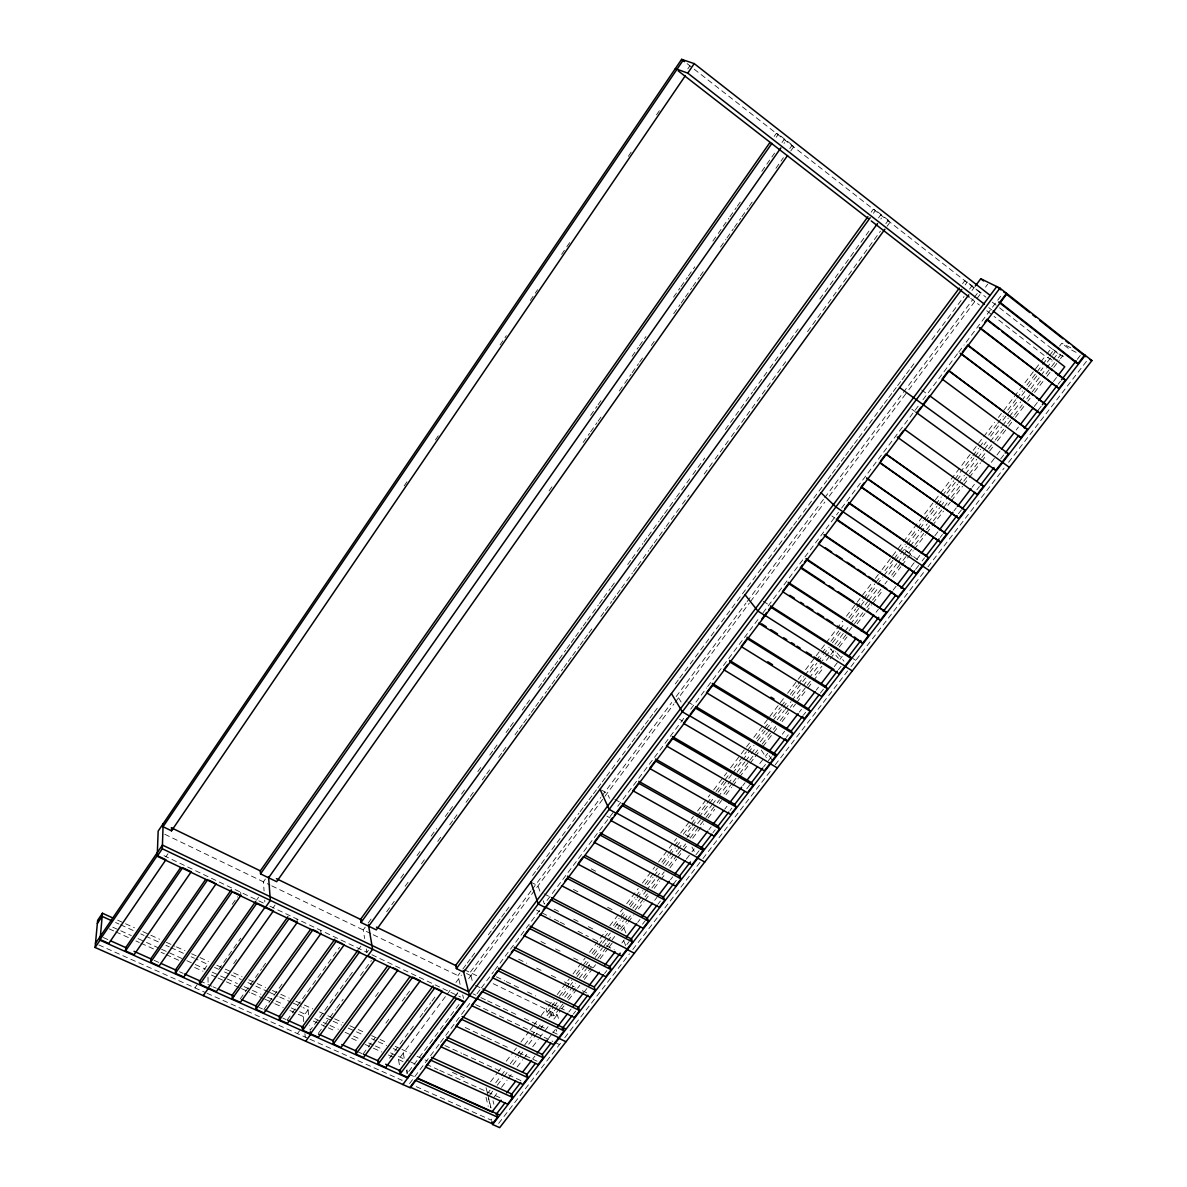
<?xml version="1.0" encoding="UTF-8"?>
<svg xmlns="http://www.w3.org/2000/svg" width="1187" height="1187" viewBox="0 0 1187 1187"><rect width="100%" height="100%" fill="white"/><g stroke="black" fill="none" stroke-linecap="round" stroke-linejoin="round"><path stroke-width="0.75" stroke-dasharray="5 3.75" d="M404.144 485.943L408.313 479.815M435.436 439.947L439.605 433.804M500.083 344.883L506.345 335.684M530.322 300.415L537.622 289.673M561.614 254.404L565.784 248.276M566.822 246.748L569.953 242.148M628.353 156.283L632.523 150.141M656.515 114.872L660.684 108.744M687.792 68.876L689.884 65.804M165.943 856.762L167.99 853.735M232.281 904.301L237.548 896.764M774.191 136.401L776.328 133.374L778.331 134.19L793.969 146.416L790.765 150.972M776.209 137.232L778.331 134.19M265.413 879.018L263.44 881.837L264.078 890.992M590.592 415.405L596.972 406.31M598.04 404.797L601.23 400.242M632.063 356.278L638.458 347.183M639.511 345.669L645.891 336.574M673.548 297.151L679.928 288.055M680.982 286.542L687.362 277.446M688.43 275.918L694.81 266.823M712.883 241.05L717.141 234.996M718.209 233.468L728.833 218.319M729.901 216.791L736.281 207.695M737.35 206.182L740.54 201.642M761.802 171.314L774.562 153.123M782.01 142.514L784.132 139.472L786.165 140.318L784.043 143.36M203.986 969.883L207.844 964.378L196.107 959.051M194.95 987.866L197.072 984.854M256.511 900.221L258.632 897.209M549.077 490.899L552.267 486.358M583.158 442.425L589.538 433.344M590.607 431.831L597.002 422.735M598.07 421.222L601.26 416.682M619.362 390.938L623.62 384.87M624.688 383.356L631.083 374.276M632.152 372.763L638.532 363.667M639.6 362.154L642.805 357.613M651.322 345.491L654.512 340.951M673.682 313.68L680.077 304.599M681.145 303.086L684.335 298.545M685.403 297.017L691.798 287.937M692.852 286.423L699.247 277.328M700.315 275.814L703.505 271.274M720.554 247.044L725.88 239.462M726.948 237.949L733.329 228.868M734.397 227.355L740.792 218.26M741.86 216.746L748.24 207.666M749.309 206.137L752.499 201.597M775.942 168.272L783.39 157.678M789.785 148.583L791.907 145.556L793.969 146.416M218.645 969.601L240.753 938.205M233.676 963.651L237.919 957.642M272.936 908.04L275.058 905.043M240.204 998.964L261.659 968.815M262.728 967.316L265.947 962.791M263.811 1009.558L283.099 982.643M287.135 1020.019L339.601 947.345M871.154 212.191L873.32 209.179L875.605 210.233L890.339 221.761L887.075 226.257M873.424 213.245L875.605 210.233M365.195 927.21L363.222 929.94L364.632 938.561M368.163 923.115L371.412 918.604M400.731 878.098L403.995 873.602M417.023 855.59L420.287 851.094M431.133 836.093L436.564 828.585M445.259 816.582L448.508 812.086M449.606 810.587L452.855 806.077M461.55 794.073L464.8 789.578M477.827 771.58L481.091 767.069M489.771 755.066L493.035 750.57M494.118 749.071L497.383 744.561M506.063 732.557L509.327 728.061M510.41 726.563L513.659 722.067M522.354 710.063L525.604 705.553M526.702 704.054L529.951 699.558M538.646 687.555L541.895 683.059M542.978 681.546L549.492 672.554M550.59 671.056L553.839 666.545M554.923 665.046L558.187 660.551M559.27 659.052L565.784 650.046M566.867 648.547L570.131 644.037M571.214 642.538L574.478 638.042M575.561 636.544L582.075 627.537M583.158 626.039L586.423 621.543M587.506 620.044L598.367 605.029M599.45 603.53L602.699 599.034M603.797 597.536L610.311 588.529M611.394 587.031L614.658 582.535M627.686 564.522L630.935 560.027M632.018 558.528L642.879 543.512M643.962 542.014L647.227 537.518M648.31 536.02L659.171 521.019M660.254 519.52L663.518 515.01M664.601 513.511L675.462 498.51M676.545 497.012L691.754 476.002M692.837 474.503L704.781 458.004M725.405 429.486L752.558 391.977M753.641 390.478L768.85 369.483M769.933 367.97L798.168 328.962M819.876 298.961L870.917 228.438M878.514 217.933L880.695 214.936L882.994 216.019L880.813 219.016M303.768 1021.681L303.264 1016.532L308.071 1009.87L303.071 1007.6M297.462 1033.625L299.614 1030.657M358.771 949.096L360.922 946.128M386.636 911.794L394.247 901.304M405.123 886.318L408.387 881.822M421.444 863.824L424.709 859.329M437.751 841.346L441.015 836.835M449.725 824.846L452.989 820.351M454.072 818.852L457.336 814.356M466.031 802.353L469.295 797.857M470.378 796.358L473.643 791.863M482.352 779.874L485.617 775.378M486.7 773.879L489.964 769.384M498.659 757.38L501.923 752.884M503.006 751.386L506.27 746.89M514.98 734.901L518.244 730.406M519.327 728.892L522.592 724.396M523.675 722.898L530.203 713.906M531.286 712.408L534.551 707.912M535.634 706.413L538.898 701.918M539.996 700.419L546.51 691.413M547.608 689.914L550.872 685.418M551.955 683.92L555.219 679.424M556.302 677.925L562.831 668.934M563.914 667.435L567.178 662.939M568.261 661.441L571.526 656.93M572.624 655.432L579.137 646.44M580.235 644.942L583.5 640.446M584.583 638.947L587.847 634.452M588.93 632.953L592.194 628.457M600.889 616.454L604.153 611.958M605.251 610.459L611.765 601.468M612.863 599.969L616.127 595.473M617.21 593.975L620.475 589.479M621.558 587.98L632.434 572.98M633.517 571.481L636.781 566.985M637.879 565.487L648.755 550.501M649.838 549.002L653.102 544.492M654.185 542.993L665.061 528.007M666.144 526.509L681.383 505.514M682.466 504.015L688.994 495.024M704.217 474.028L714.01 460.541M715.093 459.043L730.317 438.048M731.4 436.549L786.877 360.091M807.531 331.618L880.413 231.168M885.843 223.675L888.024 220.663L890.339 221.761M348.34 977.865L310.178 1030.361L309.644 1025.242M349.438 976.367L352.702 971.856M269.894 906.141L366.887 952.36L368.905 949.585M318.413 1033.209L323.799 1025.835M324.867 1024.366L335.624 1009.603M336.693 1008.134L343.147 999.276M360.477 975.506L371.383 960.55M375.478 996.531L378.757 992.065M363.014 1054.071L374.988 1037.868M385.879 1023.149L389.143 1018.728M402.2 1001.056L405.464 996.635M406.562 995.166L409.827 990.744M962.612 283.663L964.823 280.696L972.91 286.319M389.499 1058.166L413.432 1026.013M419.946 1017.244L423.21 1012.852M424.308 1011.398L430.822 1002.629M431.92 1001.16L435.169 996.783M965.12 284.925L967.331 281.957M460.096 984.364L457.945 975.595L459.918 972.954M462.871 968.993L466.194 964.541M467.292 963.058L470.616 958.606M471.714 957.123L475.037 952.671M488.317 934.852L491.626 930.4M492.739 928.917L496.062 924.465M497.16 922.982L500.484 918.515M501.597 917.032L504.905 912.58M506.018 911.097L509.327 906.645M532.562 875.472L535.886 871.021M536.999 869.537L540.308 865.086M541.42 863.602L579.033 813.125M580.131 811.641L583.455 807.19M584.568 805.706L587.877 801.24M588.989 799.756L592.313 795.305M593.411 793.821L596.735 789.37M597.833 787.886L601.156 783.435M602.269 781.951L605.578 777.5M606.691 776.016L631.024 743.359M632.137 741.875L635.46 737.409M636.558 735.925L639.882 731.474M640.98 729.99L644.304 725.539M645.416 724.055L648.725 719.604M649.838 718.12L653.162 713.669M654.26 712.185L657.583 707.719M675.284 683.979L678.608 679.513M679.706 678.029L788.123 532.562M789.236 531.064L792.545 526.613M793.658 525.129L796.981 520.678M798.079 519.194L826.849 480.601M827.947 479.118L831.271 474.666M832.384 473.183L835.693 468.717M836.805 467.233L840.129 462.782M841.227 461.298L844.551 456.847M845.648 455.363L848.972 450.912M850.085 449.428L853.394 444.977M854.506 443.493L857.83 439.027M858.928 437.543L883.276 404.886M884.374 403.402L887.698 398.951M888.796 397.467L892.12 393.016M893.232 391.532L896.541 387.081M897.654 385.597L900.978 381.131M902.075 379.647L905.399 375.196M906.497 373.712L909.821 369.261M910.933 367.777L914.242 363.326M931.943 339.571L964.037 296.527M969.556 289.094L971.782 286.126L981.248 292.833L905.8 393.772M399.396 1064.739L398.476 1059.531L445.971 995.834M447.084 994.35L450.392 989.899M455.927 982.495L461.446 975.091M971.99 290.503L974.304 287.402M531.034 890.903L470.097 972.494L472.263 980.966M532.147 889.419L600.845 797.427M601.957 795.943L671.768 702.481M676.189 696.546L746 603.085M747.113 601.601L823.57 499.237M824.683 497.754L902.239 393.906M903.352 392.422L973.162 298.961M974.26 297.477L978.696 291.542L981.248 292.833M455.615 995.552L457.841 992.599M455.437 996.323L457.648 993.356M468.687 978.592L673.919 703.995M675.032 702.511L749.368 603.055M750.481 601.572L824.846 502.071M829.253 496.181L905.518 394.158M985.507 287.135L987.703 284.197M408.773 1071.49L461.906 1000.552M409.515 1083.657L434.961 1049.753M436.074 1048.284L439.398 1043.863M440.496 1042.379L470.378 1002.585M476.966 993.801L481.21 988.163M481.432 987.866L493.569 971.693M494.682 970.224L541.094 908.396M613.056 812.531L544.358 904.049L543.201 900.74M617.744 806.299L684.454 717.452M690.671 709.173L706.562 688M707.66 686.531L759.947 616.884M762.944 612.907L838.526 512.22M841.613 508.11L919.762 404.025M922.952 399.752L958.428 352.509M958.71 352.138L964.126 344.927M966.173 342.197L1001.591 295.029M490.557 1081.787L497.308 1072.959M498.421 1071.49L500.677 1068.537M506.3 1061.178L513.051 1052.35M514.179 1050.881L516.434 1047.943M520.93 1042.052L528.808 1031.755M529.936 1030.271L533.304 1025.865M534.432 1024.396L536.687 1021.443M541.183 1015.553L546.806 1008.193M548.246 1006.324L553.557 999.365M557.252 994.543L569.315 978.771M572.995 973.933L585.057 958.161M589.553 952.271L605.637 931.246M609.806 925.771L622.522 909.153M626.691 903.708L638.265 888.544M642.434 883.098L654.809 866.911M658.533 862.044L676.531 838.497M680.685 833.051L693.416 816.419M697.57 810.973L709.945 794.786M713.669 789.919L726.815 772.707M730.554 767.826L749.68 742.81M753.819 737.379L783.435 698.639M787.574 693.238L801.448 675.091M805.572 669.676L825.084 644.17M826.211 642.701L842.711 621.113M846.465 616.201L874.211 579.909M875.338 578.425L880.962 571.066M882.089 569.597L972.094 451.861M973.221 450.377L982.628 438.062M983.756 436.593L994.587 422.424M998.386 417.453L1045.643 355.625M1046.771 354.156L1051.281 348.266L1059.264 353.83M559.537 1008.446L553.914 1015.79L546.999 1012.437L550.382 1008.03M551.51 1006.546L554.878 1002.14M559.389 996.249L565.027 988.875M566.154 987.406L571.778 980.047M576.288 974.156L581.927 966.782M583.054 965.313L587.55 959.422M592.061 953.532L597.699 946.173M598.827 944.704L603.322 938.798M604.45 937.329L607.833 932.908M613.471 925.548L619.095 918.189M620.222 916.72L624.733 910.83M629.244 904.939L634.882 897.565M635.995 896.096L640.505 890.205M645.016 884.315L657.405 868.112M661.916 862.222L667.554 854.863M668.682 853.379L673.177 847.488M674.305 846.019L678.816 840.129M683.326 834.238L690.077 825.41M691.205 823.926L695.716 818.036M696.843 816.567L705.85 804.786M706.977 803.317L711.488 797.427M715.998 791.536L723.877 781.224M725.005 779.755L729.515 773.85M734.026 767.959L746.415 751.772M747.543 750.288L752.054 744.397M756.549 738.507L763.315 729.679M764.443 728.195L768.953 722.304M773.449 716.414L780.215 707.586M781.343 706.117L785.853 700.226M790.349 694.336L797.115 685.492M798.243 684.024L803.881 676.649M804.994 675.18L815.143 661.931M816.27 660.462L820.781 654.571M821.894 653.087L826.404 647.197M830.915 641.306L838.794 630.994M839.921 629.525L844.432 623.635M848.942 617.744L855.693 608.901M856.821 607.432L862.459 600.073M863.587 598.604L874.849 583.87M875.976 582.402L880.487 576.511M884.998 570.621L892.876 560.309M894.004 558.84L898.514 552.949M899.642 551.465L905.28 544.106M906.393 542.637L916.542 529.387M917.67 527.903L923.293 520.544M924.421 519.075L934.57 505.81M935.697 504.341L941.321 496.982M942.448 495.513L953.725 480.78M954.852 479.311L971.752 457.218M972.88 455.749L978.503 448.374M979.631 446.905L984.142 441.015M988.652 435.125L996.531 424.812M997.659 423.344L1003.297 415.984M1007.793 410.094L1015.686 399.782M1016.814 398.298L1022.452 390.938M1026.948 385.048L1035.969 373.267M1037.097 371.798L1041.592 365.908M1042.72 364.439L1048.358 357.064M1049.486 355.596L1053.997 349.705M490.142 1090.081L485.676 1095.898L488.213 1106.358M495.721 1082.796L500.172 1076.965M501.3 1075.496L505.751 1069.68M510.217 1063.849L515.796 1056.564M516.909 1055.109L520.247 1050.732M524.713 1044.901L530.292 1037.616M531.405 1036.162L535.871 1030.331M536.984 1028.877L541.45 1023.046M547.029 1015.76L553.706 1007.036M554.804 1005.582L557.029 1002.689M562.579 995.433L569.241 986.738M570.353 985.284L572.564 982.376M577.016 976.589L584.776 966.426M585.888 964.986L588.114 962.078M593.663 954.823L601.423 944.674M602.536 943.235L606.987 937.433M608.085 935.979L610.311 933.071M614.747 927.284L620.341 919.97M621.469 918.501L625.964 912.625M630.46 906.749L636.084 899.405M637.211 897.936L642.835 890.591M647.33 884.716L652.954 877.371M654.082 875.902L658.577 870.026M663.073 864.151L668.696 856.806M669.824 855.337L675.448 847.978M676.575 846.509L681.071 840.633M691.175 827.428L685.567 834.758L692.377 838.541L703.594 823.926M692.288 825.974L697.911 818.644M699.024 817.175L713.61 798.124M718.105 792.263L731.563 774.666M732.676 773.212L741.652 761.475M742.78 760.021L747.261 754.146M748.389 752.692L753.997 745.362M757.365 740.955L765.214 730.717M766.327 729.248L771.936 721.919M773.049 720.464L782.025 708.743M783.138 707.274L787.634 701.428M792.115 695.567L805.558 678M810.038 672.139L816.775 663.355M817.888 661.886L822.368 656.025M823.496 654.556L829.105 647.241M832.458 642.85L840.322 632.582M850.411 619.406L864.997 600.355M866.109 598.886L876.199 585.695M877.327 584.241L882.935 576.912M884.048 575.443L894.152 562.252M895.265 560.798L906.497 546.139M907.61 544.67L918.857 529.995M919.97 528.527L924.465 522.651M925.593 521.182L936.825 506.493M937.953 505.039L942.448 499.163M946.944 493.288L955.936 481.536M957.048 480.082L961.544 474.207M966.04 468.331L973.904 458.048M975.031 456.58L980.655 449.25M983.993 444.873L986.219 441.965M990.67 436.163L998.445 425.999M1002.896 420.183L1017.348 401.31M1021.799 395.494L1027.363 388.238M1028.461 386.784L1039.589 372.258M1040.702 370.804L1042.913 367.896M1047.364 362.094L1058.478 347.568M1059.59 346.114L1061.816 343.206L1071.03 347.969M492.709 1091.165L488.198 1097.04L490.765 1107.501M497.205 1085.289L502.843 1077.944M503.971 1076.475L508.466 1070.6M512.977 1064.709L518.6 1057.365M519.728 1055.896L524.224 1050.02M528.734 1044.145L538.868 1030.909M539.996 1029.441L544.492 1023.565M549.002 1017.689L554.626 1010.345M555.145 1009.662L560.783 1002.303M564.76 997.11L575.428 983.177M579.39 977.999L586.155 969.186M586.704 968.458L591.215 962.583M595.147 957.434L602.477 947.864M603.041 947.137L606.987 941.974M607.536 941.261L612.626 934.614M617.136 928.738L623.294 920.697M623.902 919.91L628.932 913.337M632.923 908.129L645.817 891.303M646.44 890.473L655.951 878.068M656.589 877.238L661.574 870.724M665.61 865.457L677.332 850.144M678 849.284L682.97 842.8M687.021 837.503L700.538 819.846M704.351 814.875L711.814 805.142M712.23 804.593L717.452 797.783M717.868 797.234L727.601 784.533M728.002 784.013L733.24 777.173M737.008 772.262L744.887 761.965M745.629 760.986L750.51 754.62M751.267 753.641L756.149 747.276M760.288 741.86L767.395 732.572M768.167 731.563L773.034 725.227M777.188 719.797L784.281 710.523M785.082 709.485L791.046 701.71M791.848 700.656L802.293 687.021M803.109 685.952L807.932 679.661M809.059 678.192L819.178 664.972M820.024 663.874L824.817 657.628M825.662 656.515L831.301 649.17M834.951 644.393L843.69 632.983M844.818 631.499L849.328 625.623M850.456 624.154L860.842 610.593M865.115 605.014L867.593 601.779M868.483 600.607L878.855 587.075M888.781 574.122L896.868 563.558M897.995 562.089L902.491 556.213M903.426 554.997L909.242 547.4M910.192 546.168L927.255 523.882M928.234 522.621L939.644 507.724M940.623 506.434L945.267 500.365M946.262 499.074L957.657 484.207M958.666 482.886L964.408 475.379M965.432 474.058L976.693 459.354M977.821 457.87L983.548 450.407M984.587 449.042L989.172 443.048M990.225 441.698L1001.561 426.89M1002.614 425.51L1008.312 418.076M1009.38 416.682L1020.701 401.903M1021.784 400.494L1026.325 394.559M1030.806 388.713L1039.842 376.917M1040.94 375.478L1045.465 369.572M1046.578 368.118L1052.216 360.759M1053.344 359.29L1057.854 353.4L1063.953 356.649M560.665 1006.977L562.92 1004.039M567.416 998.163L575.309 987.881M583.188 977.598L591.067 967.316M597.818 958.502L605.696 948.22M606.824 946.751L614.718 936.469M620.341 929.139L627.092 920.326M628.22 918.857L630.475 915.919M634.971 910.043L643.992 898.292M645.105 896.823L647.36 893.885M651.871 888.01L660.877 876.258M662.005 874.789L664.245 871.851M668.756 865.976L676.635 855.693M677.762 854.225L682.273 848.349M683.4 846.88L685.641 843.942M690.151 838.067L699.158 826.315M700.285 824.846L704.781 818.971M705.909 817.502L716.043 804.296M717.171 802.827L719.426 799.89M723.922 794.014L731.815 783.732M732.928 782.263L738.566 774.918M739.694 773.449L748.7 761.698M749.828 760.229L754.324 754.353M755.451 752.884L757.707 749.947M762.202 744.071L772.336 730.851M773.464 729.382L775.719 726.444M780.23 720.568L789.236 708.817M790.364 707.348L792.604 704.41M797.115 698.535L806.121 686.798M807.249 685.329L810.632 680.923M815.128 675.047L821.879 666.233M826.389 660.358L829.772 655.951M830.885 654.482L836.523 647.138M837.651 645.669L847.785 632.448M848.913 630.98L853.408 625.104M854.536 623.635L865.798 608.946M866.925 607.477L871.421 601.601M872.549 600.132L883.811 585.443M884.938 583.974L887.193 581.037M891.689 575.161L901.823 561.955M902.951 560.487L907.462 554.611M908.589 553.142L914.213 545.797M915.34 544.329L925.474 531.108M926.602 529.639L932.225 522.295M933.353 520.826L950.238 498.792M951.366 497.323L962.627 482.634M963.755 481.165L968.251 475.29M969.378 473.821L980.64 459.132M981.768 457.663L987.391 450.318M988.519 448.849L994.157 441.519M995.285 440.051L1006.546 425.361M1007.659 423.893L1013.297 416.548M1014.425 415.079L1022.304 404.797M1026.8 398.921L1041.444 379.825M1045.955 373.95L1050.45 368.074M1051.578 366.605L1057.202 359.26M1058.329 357.791L1060.584 354.854M493.703 1097.574L497.041 1093.212M501.507 1087.396L507.072 1080.125M508.184 1078.671L512.65 1072.87M517.117 1067.054L522.681 1059.783M523.793 1058.329L527.147 1053.967M532.726 1046.697L538.29 1039.426M539.402 1037.972L543.869 1032.156M544.981 1030.702L548.335 1026.354M553.899 1019.084L560.635 1010.3M561.763 1008.831L564.018 1005.893M568.528 1000.003L576.437 989.706M577.565 988.237L579.82 985.299M584.33 979.409L592.224 969.111M593.352 967.642L595.607 964.705M600.132 958.814L608.026 948.517M609.154 947.048L613.664 941.172M621.558 930.875L627.196 923.531M628.309 922.062L633.932 914.747M638.428 908.886L644.051 901.556M645.179 900.087L649.675 894.226M654.171 888.366L659.779 881.036M660.907 879.582L665.403 873.721M669.898 867.86L676.649 859.062M677.762 857.593L682.258 851.732M683.386 850.263L686.754 845.871M708.075 818.08L714.797 809.311M719.292 803.465L721.533 800.542M726.014 794.697L731.622 787.382M732.75 785.928L738.344 778.613M739.471 777.159L754.042 758.152M755.169 756.683L759.65 750.837M763.018 746.46L777.574 727.468M782.055 721.622L788.776 712.868M793.257 707.022L795.498 704.099M796.625 702.645L806.7 689.499M807.828 688.045L812.309 682.199M813.421 680.73L823.511 667.598M830.232 658.83L835.826 651.529M839.194 647.138L847.043 636.915M857.118 623.768L864.967 613.545M866.095 612.077L871.688 604.776M872.816 603.308L882.905 590.162M892.995 577.016L900.829 566.778M901.957 565.324L906.438 559.478M907.551 558.009L913.159 550.709M914.287 549.24L925.519 534.595M926.646 533.141L931.127 527.28M932.255 525.811L943.487 511.182M947.968 505.321L950.223 502.398M951.336 500.929L962.568 486.299M963.696 484.83L968.191 478.969M969.304 477.515L980.536 462.871M981.664 461.402L986.145 455.556M989.528 451.164L992.896 446.757M997.406 440.881L1007.54 427.661M1008.668 426.192L1014.306 418.848M1015.434 417.379L1026.696 402.69M1027.823 401.221L1030.079 398.283M1034.574 392.422L1045.851 377.733M1046.964 376.264L1052.602 368.92M1053.73 367.451L1059.368 360.106M1060.481 358.637L1062.736 355.699M532.666 1059.041L534.922 1056.104M548.483 1038.477L551.866 1034.055M553.008 1032.586L555.264 1029.648M568.825 1012.021L571.081 1009.069M584.627 991.442L586.897 988.504M621.914 942.938L624.169 940M637.731 922.358L639.986 919.421M654.675 900.31L656.93 897.372M670.492 879.73L672.747 876.792M686.309 859.165L690.834 853.275M691.962 851.806L694.217 848.868M708.906 829.758L711.161 826.82M724.723 809.193L726.978 806.255M742.795 785.675L745.05 782.737M759.739 763.627L764.265 757.751M765.392 756.282L767.648 753.33M782.337 734.234L784.592 731.296M799.281 712.185L801.537 709.247M816.226 690.137L818.481 687.199M834.298 666.619L838.823 660.744M839.951 659.275L842.206 656.337M876.11 612.24L878.365 609.302M893.054 590.191L896.437 585.784M911.126 566.674L915.637 560.798M916.779 559.329L920.162 554.923M934.852 535.812L938.234 531.405M954.051 510.825L956.307 507.888M972.123 487.308L974.393 484.37M991.338 462.322L995.848 456.446M996.991 454.977L1000.374 450.57M1016.191 429.991L1018.446 427.053M1034.263 406.473L1037.661 402.067M1053.477 381.487L1056.86 377.08M573.351 1014.084L575.576 1011.19M604.569 973.518L606.839 970.58M626.899 944.511L629.155 941.573M642.523 924.198L645.075 920.889M657.895 904.242L660.358 901.052M674.097 883.187L676.323 880.309M695.997 854.729L699.395 850.322M712.957 832.695L715.227 829.758M730.02 810.528L731.904 808.08M746.742 788.821L749.59 785.097M763.567 766.936L765.496 764.443M768.36 760.704L771.758 756.297M786.328 737.379L788.257 734.857M803.421 715.153L805.691 712.215M820.395 693.119L823.778 688.712M838.482 669.602L841.034 666.293M915.578 569.448L918.931 565.086M922.091 560.976L924.525 557.816M940.208 537.444L942.448 534.521M958.458 513.734L961.5 509.787M976.842 489.845L979.423 486.492M1000.656 458.924L1005.938 452.054M1038.195 410.138L1041.414 405.954M1058.136 384.247L1060.436 381.25M1077.262 359.379L1081.772 353.518M498.629 1123.436L561.362 1042.112M564.715 1037.75L629.451 953.844M632.79 949.496L700.671 861.48M702.941 858.557L771.876 769.191M775.259 764.784L847.592 671.011M850.99 666.604L924.569 571.199M927.967 566.822L1004.083 468.123M1008.579 462.307L1087.307 360.225M98.833 944.956L205.277 992.48M206.968 993.237L308.338 1038.491M310.03 1039.233L402.126 1080.348L401.518 1076.876M416.222 1086.639L491.596 1120.291L490.75 1116.804M408.936 1074.25L415.584 1077.232M103.284 937.522L108.833 940.015M154.147 960.342L159.473 962.731M179.504 971.723L183.11 973.34M199.876 980.863L211.805 986.219M213.037 986.768L216.316 988.237M259.018 1007.407L262.431 1008.935M282.699 1018.031L286.067 1019.544M358.459 1052.038L362.02 1053.626M112.795 927.195L131.312 935.579M138.048 938.62L144.769 941.677M146.461 942.433L159.933 948.532M161.61 949.288L185.172 959.957M186.863 960.713L193.6 963.755M195.276 964.527L205.381 969.096M212.117 972.138L218.853 975.18M220.53 975.951L225.589 978.236M227.266 978.993L237.37 983.563M244.107 986.605L250.828 989.661M252.519 990.418L260.932 994.231M267.668 997.273L274.405 1000.315M276.081 1001.086L282.818 1004.128M291.245 1007.941L297.967 1010.983M299.658 1011.739L306.394 1014.796M314.807 1018.594L321.543 1021.651M323.22 1022.408L328.28 1024.693M329.956 1025.449L338.369 1029.263M345.105 1032.304L351.842 1035.361M353.533 1036.117L360.255 1039.159M368.682 1042.972L373.727 1045.257M375.418 1046.014L382.14 1049.071M390.568 1052.869L409.085 1061.252M410.761 1062.009L417.498 1065.065M109.085 928.842L114.115 931.112M115.792 931.869L129.205 937.923M135.926 940.965L139.28 942.478M140.956 943.235L154.369 949.288M161.076 952.315L164.429 953.829M166.121 954.6L179.534 960.654M194.623 967.464L203.022 971.263M211.375 975.031L216.39 977.302M218.052 978.043L224.744 981.07M226.405 981.827L239.774 987.851M241.451 988.608L249.804 992.377M251.466 993.133L263.158 998.415M264.835 999.172L273.188 1002.941M274.865 1003.698L283.218 1007.466M289.895 1010.493L296.572 1013.505M298.249 1014.262L303.264 1016.532M313.279 1021.057L326.648 1027.081M328.309 1027.838L335.001 1030.865M351.708 1038.402L358.385 1041.414M365.062 1044.441L371.754 1047.453M373.415 1048.21L381.769 1051.979M388.446 1055.006L395.137 1058.018M398.476 1059.531L404.277 1062.142M117.602 920.133L134.428 927.774M142.841 931.602L159.666 939.258M166.388 942.315L174.801 946.143M176.492 946.9L184.89 950.728M191.626 953.784L198.363 956.856M200.039 957.612L208.452 961.44M216.865 965.268L223.586 968.325M225.278 969.096L231.999 972.153M233.691 972.91L242.103 976.738M248.825 979.809L255.561 982.866M257.238 983.622L265.651 987.45M272.387 990.507L279.108 993.578M280.8 994.335L289.213 998.163M295.934 1001.22L302.67 1004.291M304.347 1005.048L312.76 1008.876M319.496 1011.932L326.217 1014.989M327.909 1015.76L332.953 1018.06M334.63 1018.817L343.043 1022.645M349.779 1025.702L356.501 1028.773M358.192 1029.53L364.913 1032.586M371.65 1035.658L378.371 1038.714M380.063 1039.471L386.784 1042.542M395.197 1046.37L400.242 1048.655M401.933 1049.427L410.346 1053.255M417.067 1056.311L427.172 1060.896M452.41 1072.38L464.176 1077.737M115.599 922.507L118.952 924.02M120.629 924.792L134.042 930.875M140.749 933.917L144.102 935.445M145.778 936.202L159.206 942.3M165.913 945.342L169.266 946.87M170.943 947.627L184.371 953.725M191.077 956.767L194.431 958.28M214.535 967.405L217.874 968.933M224.551 971.96L229.566 974.23M231.228 974.987L241.258 979.542M247.935 982.584L267.98 991.679M269.657 992.436L278.01 996.219M279.672 996.991L291.379 1002.288M293.041 1003.045L301.394 1006.843M326.455 1018.209L331.455 1020.494M333.132 1021.25L341.485 1025.034M348.162 1028.076L354.839 1031.102M356.515 1031.859L363.192 1034.886M371.546 1038.684L376.546 1040.954M378.223 1041.711L386.576 1045.51M393.253 1048.536L399.93 1051.563M426.311 1064.264L438.033 1069.591M439.709 1070.348L499.964 1097.693M444.888 1045.539L461.609 1053.255M463.286 1054.026L500.083 1071M508.437 1074.858L521.82 1081.031M465.23 1027.512L485.275 1036.904M486.952 1037.69L510.351 1048.655M518.704 1052.572L523.719 1054.931M525.396 1055.703L537.088 1061.193M163.984 855.679L264.983 903.811L264.716 900.147M371.887 954.749L460.556 996.991M475.646 1004.632L534.595 1032.705M536.242 1033.506L552.83 1041.4M554.492 1042.186L559.463 1044.56M472.96 993.801L475.913 995.21M480.913 997.614L485.928 1000.018M487.605 1000.819L517.651 1015.211M524.328 1018.401L544.358 1028.001M552.712 1031.993L557.712 1034.396L556.139 1029.47M475.497 985.418L480.468 987.821M466.55 973.533L470.898 975.625M164.756 834.268L270.087 885.042M271.749 885.843L371.531 933.946M373.193 934.748L457.945 975.595M464.31 969.69L476.684 975.684M493.184 983.682L557.252 1014.722L559.389 1021.295M496.403 976.842L504.579 980.818M506.211 981.619L519.283 987.985M527.458 991.961L535.634 995.938M545.441 1000.715L550.338 1003.104M551.97 1003.905L565.057 1010.271M518.615 959.215L526.791 963.25M536.583 968.102L541.48 970.521M551.287 975.373L556.184 977.791M564.344 981.827L574.152 986.679M582.313 990.715L588.841 993.949M540.946 941.528L547.459 944.807M555.62 948.917L562.148 952.197M573.573 957.939L580.102 961.218M588.248 965.313L594.776 968.592M536.45 910.043L539.699 911.705M542.177 912.966L550.323 917.136M554.314 919.168L559.181 921.661M560.101 922.136L564.982 924.628M578.024 931.291L588.411 936.602M592.699 938.783L599.776 942.404M606.275 945.727L614.391 949.882M554.121 909.079L560.65 912.432M573.677 919.124L578.573 921.631M588.337 926.661L594.865 930.014M544.091 893.841L550.59 897.194M1076.09 352.361L1068.374 348.355L1061.816 343.206M530.812 882.089L538.023 885.814L540.322 892.446M573.44 889.449L578.321 892.001M607.625 907.298L612.507 909.85M591.23 868.854L597.744 872.311M1051.741 359.72L1045.213 356.189L994.053 316.41M606.869 816.166L610.103 817.947M601.468 790.067L607.21 793.257L609.524 798.287M614.881 799.4L619.718 802.086M679.439 719.263L682.599 721.132M687.881 701.918L694.202 705.686M763.256 601.29L767.885 604.242M852.726 658.399L855.812 660.358M831.835 515.959L834.891 518.036M911.809 409.189L914.791 411.37M921.616 389.944L927.596 394.336M988.786 307.596L991.709 309.881M970.654 298.219L979.423 305.044M986.738 310.727L992.584 315.267M687.125 63.653L693.282 68.475M694.202 69.187L985.952 297.21M992.228 302.121L999.024 307.418M999.513 307.819L1057.854 353.4M917.551 559.73L904.242 549.077L912.15 556.362M836.998 652.909L844.016 661.174M830.262 648.621L838.378 658.236M769.146 755.629L773.227 761.728M761.297 750.05L766.342 757.662M678.563 697.793L682.243 703.891M691.991 847.043L695.196 853.186M625.89 932.908L623.813 927.922L616.973 924.376L619.006 929.347M623.783 940.95L625.816 945.92M552.89 1012.6L553.914 1015.79M550.367 1011.383L552.994 1019.603M545.99 1009.262L546.999 1012.437M493.02 1100.764L493.881 1104.251M486.047 1087.678L487.323 1092.886M487.753 1094.622L491.151 1108.495M462.663 994.899L463.523 998.401M406.993 1069.754L407.631 1073.226M403.268 1053.092L404.53 1060.006M406.399 1070.362L407.022 1073.82M366.323 948.917L366.887 952.36M320.609 930.311L320.994 933.516M308.071 1009.87L308.605 1015.004M297.032 919.079L297.358 922.269M304.925 1033.684L305.267 1037.112M240.709 892.238L240.857 895.384M208.007 977.227L208.111 984.557"/><path stroke-width="1.5" d="M234.165 892.209L240.857 895.384L183.777 977.02L175.409 973.266L175.468 969.913L231.331 889.775M683.341 59.943L163.034 826.716L171.521 830.826L171.596 827.873M464.488 1002.347L157.218 856.242L162.307 848.75L163.138 823.778M157.218 856.242L158.168 831.093L681.62 59.35L694.217 63.608L990.195 295.415M216.197 883.662L159.103 965.966L150.63 962.167L150.764 958.829L205.574 879.552M125.525 950.921L182.65 867.697L191.226 871.777L134.101 954.763L125.525 950.921L125.733 947.597L180.617 867.608M1003.787 292.091L1007.021 293.693L410.272 1087.826L95.094 947.463L100.034 940.208L102.453 913.233L112.557 917.833M95.094 947.463L97.646 920.34L102.453 913.233M97.334 923.531L102.171 916.409L112.231 920.978M171.521 830.826L685.389 75.612M95.464 943.457L162.426 845.07L468.553 991.694L996.754 286.557L1000.967 289.88M675.329 68.623L687.748 73.119L694.217 63.608M150.63 962.167L207.74 879.641M175.409 973.266L232.504 891.422M787.574 155.512L276.66 881.674L260.546 873.884L260.339 870.872L769.948 142.47M260.546 873.884L771.951 143.315M268.618 877.786L780.853 147.915M199.193 981.827L255.709 901.393M266.852 907.758L273.425 910.874L216.375 991.62L199.891 984.231L256.956 903.055L265.205 906.972L208.155 987.94M203.229 995.626L208.17 988.608M265.25 907.61L270.339 900.384L268.529 876.599M287.877 916.735L232.103 995.329L232.222 998.712L240.353 1002.362L297.358 922.269L289.242 918.412L232.222 998.712M310.475 929.51L255.813 1005.968L256.006 1009.365L264.033 1012.956L320.994 933.516M256.006 1009.365L312.997 929.703L317.804 931.988M334.927 939.14L279.227 1016.473L279.494 1019.885L287.417 1023.431L344.349 944.629M279.494 1019.885L336.44 940.861L342.776 943.873M867.905 216.687L360.522 919.406L361.026 922.492L376.309 929.881L884.894 229.254M361.026 922.492L870.175 217.755M368.682 926.186L877.549 223.527M301.765 1027.69L358.029 950.119M368.979 956.336L375.196 959.289L318.324 1037.275L302.7 1030.286L359.602 951.87M310.519 1033.788L367.421 955.594M305.667 1041.251L310.593 1034.47L310.311 1031.74M367.525 956.247L372.599 949.274L368.445 924.821M387.422 966.159L332.939 1040.584L333.354 1044.011L341.055 1047.468L397.882 970.091L393.268 967.895M333.354 1044.011L390.197 966.426M409.871 976.827L355.432 1050.673L355.907 1054.115L363.519 1057.528L420.302 980.744L412.705 977.138L355.907 1054.115M433.136 985.907L377.644 1060.644L378.193 1064.101L385.716 1067.469L442.439 991.279L436.445 988.43M378.193 1064.101L434.932 987.718M959.304 288.129L455.615 965.476L456.387 968.607L463.657 972.123L968.77 294.836M456.387 968.607L961.811 289.391M975.284 286.097L980.759 278.752L999.958 288.129L1084.651 355.017L1078.078 363.534L1075.229 362.02M399.144 1071.119L455.022 996.368M458.39 998.861L464.325 1001.694L407.645 1077.292L400.212 1073.953L456.906 998.163M402.868 1084.532L999.958 288.129M444.769 1041.058L440.585 1046.622L522.77 1084.443L527.963 1077.692L527.013 1074.294L446.742 1037.067M511.36 952.434L513.511 949.555L595.355 990.21L589.998 997.169L508.125 956.722M543.231 910.014L550.887 899.82L632.537 941.944L621.662 956.069L539.951 914.376M564.834 881.244L567.045 878.306L648.606 921.082L643.131 928.204L561.525 885.65M578.885 862.563L583.321 856.643L664.794 900.072L659.275 907.239L577.772 864.032M612.477 817.843L610.593 820.351L691.902 864.878L703.119 850.322L701.591 847.459M614.347 815.35L621.869 805.335L703.119 850.322M687.362 718.165L683.489 723.328L764.339 770.838L775.897 755.837L774.132 753.211M690.27 714.292L695.122 707.838L775.897 755.837M727.705 664.468L723.758 669.72L804.341 718.921L810.217 711.295L808.332 708.802L729.575 660.417M761.742 619.169L766.743 612.507M768.746 609.836L770.764 607.165L850.99 658.355L839.061 673.845L758.73 623.16M802.367 565.086L800.335 567.801L880.339 620.252L886.392 612.388L806.032 558.573M804.4 562.386L806.448 559.67L886.392 612.388M821.404 539.759L818.333 543.854L898.188 597.076L904.301 589.153L824.001 534.64M837.503 518.333L841.628 512.829M844.743 508.704L848.883 503.184L928.501 557.742L916.171 573.722L836.464 519.713M864.121 482.901L860.99 487.071L940.49 542.162L946.707 534.091L866.569 477.901M880.502 461.105L885.754 454.102L965.061 510.276L958.799 518.393L879.448 462.5M898.04 437.751L903.352 430.688M916.794 412.794L921.067 407.111M923.204 404.263L929.629 395.716L1008.535 453.835L995.804 470.349L993.267 468.524M962.316 352.198L967.761 344.957L1046.296 404.797L1039.842 413.195L960.164 353.236M984.854 322.211L987.05 319.288L1065.407 380.003L1058.893 388.461L979.32 327.731M1005.374 294.895L999.855 302.24L1078.078 363.534M501.033 1100.201L491.997 1111.952L417.735 1078.627M506.686 1092.856L515.722 1081.09M522.503 1072.276L531.539 1060.51M537.192 1053.166L547.355 1039.946M557.519 1026.71L567.683 1013.49M573.336 1006.131L583.5 992.911M589.153 985.551L599.316 972.331M604.969 964.986L615.133 951.751M626.439 937.062L636.603 923.827M642.256 916.483L652.42 903.248M658.073 895.903L669.364 881.199M675.017 873.855L685.181 860.634M696.472 845.93L707.778 831.241M713.417 823.882L723.595 810.662M729.233 803.302L741.667 787.144M747.32 779.8L757.484 766.565M769.903 750.392L780.082 737.172M786.862 728.358L798.154 713.654M803.807 706.31L815.098 691.606M820.751 684.261L832.042 669.557M844.476 653.399L855.768 638.695M861.421 631.35L873.84 615.178M879.493 607.833L891.927 591.66M897.565 584.316L909.999 568.143M921.29 553.454L933.724 537.281M939.362 529.936L952.924 512.294M957.449 506.419L970.996 488.777M976.649 481.432L989.083 465.259M1001.502 449.101L1013.935 432.929M1020.701 424.115L1033.135 407.942M1038.788 400.598L1052.335 382.956M1057.988 375.611L1064.769 366.783L993.163 311.009M496.077 1114.474L505.054 1102.827M510.647 1095.542L520.737 1082.44M526.345 1075.155L535.307 1063.522M542.029 1054.783L550.991 1043.136M562.178 1028.595L572.223 1015.538M577.817 1008.282L587.862 995.24M594.553 986.531L603.486 974.928M609.065 967.672L620.237 953.161M630.267 940.119L640.297 927.092M645.876 919.866L657.005 905.384M662.583 898.144L673.726 883.677M679.29 876.436L690.433 861.97M700.523 848.853L711.829 834.164M717.482 826.82L728.788 812.131M734.441 804.786L744.62 791.566M750.273 784.221L762.707 768.048M772.885 754.828L785.334 738.67L787.159 741.207L792.99 733.64L791.165 731.088L712.289 683.415M790.987 731.326L802.293 716.622M807.946 709.277L819.267 694.588M824.92 687.243L837.354 671.07M848.601 656.47L860.872 640.52M868.632 635.446L788.539 583.514L782.47 591.586L862.608 643.265L868.632 635.446L866.54 633.161L878.736 617.314M883.202 611.513L895.488 595.548M901.067 588.292L914.465 570.888M925.652 556.362L939.095 538.898M943.576 533.067L957.019 515.603M886.511 454.398L962.612 508.333L974.942 492.323M980.551 485.038L993.994 467.574M1005.226 452.974L1018.728 435.436M1024.351 428.121L1037.868 410.568M1042.364 404.722L1057.009 385.701M1061.504 379.855L1076.134 360.833M497.576 1117.145L492.457 1123.807L410.153 1087.129L415.302 1080.274L497.576 1117.145L496.715 1113.643M512.725 1097.485L507.561 1104.192L425.317 1066.95L430.495 1060.05L512.725 1097.485L511.805 1094.043L431.474 1057.394M543.32 1057.765L538.082 1064.561L455.971 1026.147L461.224 1019.143L543.32 1057.765L542.311 1054.412L462.114 1016.621M564.048 1030.85L553.498 1044.545L471.462 1005.537L482.056 991.427L564.048 1030.85L562.979 1027.556M579.657 1010.597L574.33 1017.511L492.382 977.687L497.724 970.565L579.657 1010.597L578.529 1007.362L498.451 968.162M611.171 969.69L605.771 976.693L523.986 935.623L529.402 928.412L611.171 969.69L609.94 966.53L530.025 926.127M681.086 878.914L675.537 886.125L594.123 842.266L599.717 834.832L681.086 878.914L679.647 875.976L600.103 832.844M719.693 828.808L714.04 836.138L632.864 790.705L638.547 783.138L719.693 828.808L718.105 826.004L638.769 781.313M736.37 807.145L730.688 814.534L649.615 768.419L655.343 760.793L736.37 807.145L734.738 804.4L655.506 759.027M753.181 785.319L747.454 792.768L666.486 745.955L672.257 738.269L753.181 785.319L751.49 782.634L672.361 736.578M827.547 688.786L821.641 696.457L741.178 646.529L747.142 638.606L827.547 688.786L825.603 686.338L746.979 637.241M897.253 437.053L977.227 494.46L983.533 486.269L981.041 484.4M1020.924 437.736L1027.348 429.412L948.621 370.433L942.137 379.054L1020.924 437.736L1018.283 436M492.62 1124.504L1085.23 355.314L1091.906 360.581L499.682 1127.65L492.62 1124.504L491.937 1121.7M417.245 1077.974L498.748 1114.563M110.495 940.757L125.718 947.582M134.057 951.321L151.031 958.948M160.987 963.414L176.359 970.313M184.549 973.993L199.98 980.907L199.891 984.231M218.156 989.068L233.75 996.056M241.569 999.573L257.371 1006.665M264.998 1010.092L280.058 1016.844M287.758 1020.301L303.486 1027.363M318.517 1034.114L333.547 1040.851M341.767 1044.545L356.961 1051.356M363.608 1054.338L378.638 1061.089M385.656 1064.235L400.85 1071.06M100.034 940.208L407.779 1077.989M445.808 1039.664L527.963 1077.692M209.149 880.309L214.788 882.994M476.744 998.49L558.765 1037.705M162.307 848.75L476.922 999.142M558.988 1038.373L566.006 1041.741M482.872 988.979L565.012 1028.535M171.358 827.769L260.339 870.872M276.408 878.662L361.516 919.88M376.472 927.136L456.223 965.773M514.194 947.226L594.183 987.02L595.355 990.21M545.412 907.105L627.092 949.021M545.619 907.714L538.26 903.945L530.812 882.089M627.344 949.645L634.348 953.22M1081.772 353.518L1085.23 355.314M551.436 897.624L631.721 939.11M1089.592 359.379L1091.906 360.581M567.534 876.184L647.271 918.055L648.606 921.082M585.384 855.456L663.399 897.09L664.794 900.072M616.231 812.843L697.511 857.607M616.483 813.407L609.154 809.386L600.028 789.266M697.808 858.186L704.766 862.014M622.181 803.451L703.683 848.616M1065.407 380.003L1055.362 372.837M689.306 715.583L770.111 763.345M689.602 716.102L682.317 711.799L671.412 693.549M770.467 763.879L777.381 767.959M695.775 706.621L776.298 754.502M1046.296 404.797L1036.31 397.63M787.159 741.207L706.473 692.733L712.334 684.929L792.99 733.64M770.957 697.14L774.102 699.069M729.679 661.842L810.217 711.295M767.781 661.752L772.514 664.69M761.579 623.783L766.208 626.706M770.823 629.629L777.53 633.858M783.702 637.76L786.788 639.704M791.432 642.627L794.518 644.571M797.011 646.158L800.097 648.102M806.255 651.989L811.493 655.298M813.97 656.856L820.766 661.144M823.214 662.687L826.286 664.631M826.938 665.046L833.986 669.498M764.74 615.178L845.01 666.1M765.096 615.638L757.855 611.038L745.065 594.791M845.426 666.575L852.281 670.937M770.467 605.904L851.183 657.405M1027.348 429.412L949.11 371.101M789.83 595.325L794.444 598.293M800.587 602.269L803.658 604.242M806.745 606.231L812.887 610.207M817.502 613.175L823.644 617.136M826.731 619.124L832.873 623.101M837.488 626.068L851.316 635M854.403 636.974L862.608 643.265M788.183 582.327L866.54 633.161M801.477 567.683L824.49 582.772M829.105 585.799L833.704 588.811M838.304 591.838L853.646 601.898M856.717 603.916L864.388 608.946M867.46 610.964L880.339 620.252M825.529 547.904L831.657 551.985M836.256 555.056L842.384 559.136M846.969 562.208L854.64 567.312M857.697 569.359L865.353 574.463M868.424 576.496L876.08 581.615M879.152 583.648L886.808 588.752M889.864 590.8L898.188 597.076M824.49 535.663L904.301 589.153M836.434 519.075L916.171 573.722M922.329 565.739L835.9 506.953L821.092 492.842M922.789 566.169L929.599 570.799M1005.938 452.054L1008.535 453.835M848.66 502.516L926.958 556.184M861.836 487.234L940.49 542.162M867.252 478.732L946.707 534.091M899.627 387.541L1002.169 462.099M880.22 462.767L958.799 518.393M904.405 429.279L983.533 486.269M915.919 412.186L995.804 470.349M1002.674 462.455L1009.425 467.411M961.233 353.652L1039.842 413.195M968.117 345.684L1033.417 395.419M974.75 492.56L977.227 494.46M980.462 328.057L1058.893 388.461M987.317 320.134L998.905 329.096M1001.798 331.351L1052.468 370.581M687.748 73.119L984.394 304.184M678.252 70.894L868.32 218.66M871.243 220.93L969.2 297.076M681.62 59.35L684.528 61.635M998.623 302.032L1076.208 362.792M1006.68 294.376L1029.782 312.567M1032.675 314.852L1035.554 317.122M1039.886 320.535L1063.003 338.74M1065.881 341.01L1068.775 343.28M1073.107 346.693L1085.764 356.679M980.759 278.752L983.533 280.933M962.612 508.333L965.061 510.276M926.186 555.664L928.501 557.742M848.957 655.996L850.99 658.355M802.471 716.399L804.341 718.921M631.247 938.872L632.537 941.944M463.301 970.743L469.533 995.611M399.604 1070.496L400.212 1073.953M302.373 1026.859L302.7 1030.286M157.233 855.619L100.094 939.54L108.789 943.428L165.913 859.744L157.233 855.619"/></g></svg>
